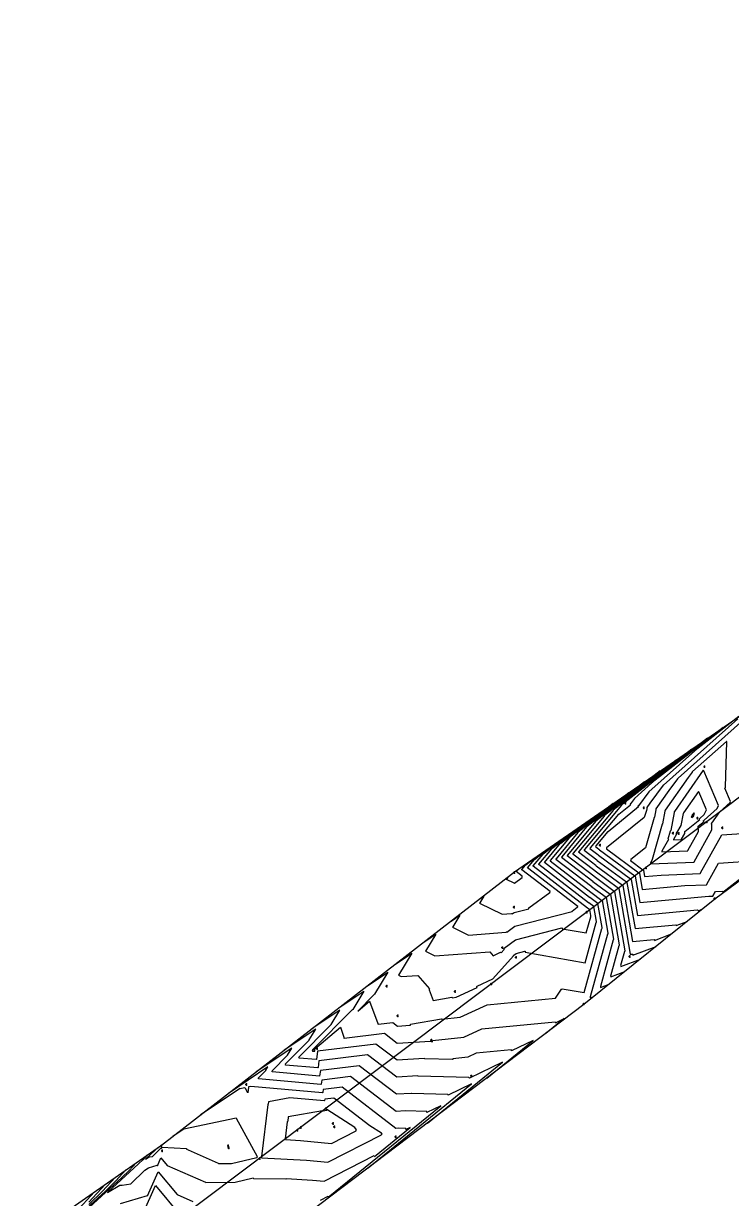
# Model space of a CAD drawing. Header units: metres. Extents: x 419582 to 423558, y 4805372 to 4807539.
# Drawn here: x 422205.7 to 422438.9, y 4806849.7 to 4807236.5 of the extents above; entities that cross this region are included whole.
import ezdxf

# ---------------------------------------------------------------- set-up
doc = ezdxf.new("R2010")
doc.units = ezdxf.units.M
for name, color, linetype in [('C-TINN', 4, 'Continuous'), ('C-TINN-BNDY', 110, 'Continuous'), ('C-TOPO-MAJR', 9, 'Continuous'), ('C-TOPO-MINR', 8, 'Continuous')]:
    doc.layers.add(name, color=color, linetype=linetype)

msp = doc.modelspace()

# ---------------------------------------------------------------- linework, layer by layer
at = {"color": 31, "lineweight": 30, "true_color": 0xffbd7a, "elevation": 1718.01}
msp.add_lwpolyline([(423449.83, 4807399.59), (423130.59, 4807500.11), (421950.92, 4806613), (421795.04, 4806430.99), (421305.02, 4806147.04), (421305.02, 4806147.04), (420630.08, 4805770.97), (419765.16, 4805549.54), (419617.36, 4805580.09)], dxfattribs=at)
at = {"layer": 'C-TINN', "color": 4, "linetype": 'Continuous', "lineweight": -3}
for p in [(422429.82, 4806991.87, 1742.17), (422429.92, 4806991.97, 1742.17), (422430.02, 4806992.07, 1742.17), (422430.02, 4806991.67, 1742.17), (422403.72, 4806979.86, 1747.62), (422403.82, 4806979.96, 1747.62), (422403.92, 4806980.06, 1747.62), (422403.92, 4806979.66, 1747.62), (422409.84, 4806978.34, 1745.3), (422409.94, 4806978.44, 1745.3), (422410.04, 4806978.54, 1745.3), (422410.04, 4806978.14, 1745.3), (422426.14, 4806976.01, 1739.93), (422426.24, 4806976.11, 1739.93), (422426.34, 4806976.21, 1739.93), (422426.34, 4806975.81, 1739.93), (422427.5, 4806974.92, 1740.51), (422427.6, 4806975.02, 1740.51), (422427.7, 4806975.12, 1740.51), (422427.7, 4806974.72, 1740.51), (422430.55, 4806973.67, 1742.64), (422430.65, 4806973.77, 1742.64), (422430.75, 4806973.87, 1742.64), (422430.75, 4806973.47, 1742.64), (422419.41, 4806969.99, 1741.71), (422419.51, 4806970.09, 1741.71), (422419.61, 4806970.19, 1741.71), (422419.61, 4806969.79, 1741.71), (422421.27, 4806969.86, 1740.54), (422421.37, 4806969.96, 1740.54), (422421.47, 4806970.06, 1740.54), (422421.47, 4806969.66, 1740.54), (422435.7, 4806971.71, 1743.78), (422435.8, 4806971.81, 1743.78), (422435.9, 4806971.91, 1743.78), (422435.9, 4806971.51, 1743.78), (422395.42, 4806966.01, 1745.26), (422395.52, 4806966.11, 1745.26), (422395.62, 4806966.21, 1745.26), (422395.62, 4806965.81, 1745.26), (422367.19, 4806957.01, 1760.28), (422367.29, 4806957.11, 1760.28), (422367.39, 4806957.21, 1760.28), (422367.39, 4806956.81, 1760.28), (422410.55, 4806958.61, 1743.37), (422410.65, 4806958.71, 1743.37), (422410.75, 4806958.81, 1743.37), (422410.75, 4806958.41, 1743.37), (422367.04, 4806945.63, 1759.34), (422367.14, 4806945.73, 1759.34), (422367.24, 4806945.83, 1759.34), (422367.24, 4806945.43, 1759.34), (422433.15, 4806948.44, 1746.23), (422433.25, 4806948.54, 1746.23), (422433.35, 4806948.64, 1746.23), (422433.35, 4806948.24, 1746.23), (422391.04, 4806943.95, 1757.67), (422391.14, 4806944.05, 1757.67), (422391.24, 4806944.15, 1757.67), (422391.24, 4806943.75, 1757.67), (422363.24, 4806932.31, 1757.17), (422363.34, 4806932.41, 1757.17), (422363.44, 4806932.51, 1757.17), (422363.44, 4806932.11, 1757.17), (422405.29, 4806929.46, 1750.13), (422405.39, 4806929.56, 1750.13), (422367.74, 4806929.11, 1755.76), (422367.84, 4806929.21, 1755.76), (422367.94, 4806929.31, 1755.76), (422367.94, 4806928.91, 1755.76), (422405.19, 4806929.36, 1750.13), (422405.39, 4806929.16, 1750.13), (422325.16, 4806919.63, 1755.57), (422325.26, 4806919.73, 1755.57), (422325.36, 4806919.83, 1755.57), (422325.36, 4806919.43, 1755.57), (422347.65, 4806917.88, 1756.26), (422347.75, 4806917.98, 1756.26), (422347.85, 4806918.08, 1756.26), (422359.63, 4806920.36, 1755.83), (422359.73, 4806920.46, 1755.83), (422359.83, 4806920.56, 1755.83), (422359.83, 4806920.16, 1755.83), (422347.85, 4806917.68, 1756.26), (422390.21, 4806913.95, 1754.64), (422328.93, 4806910.09, 1755.57), (422390.01, 4806913.75, 1754.64), (422390.11, 4806913.85, 1754.64), (422390.21, 4806913.55, 1754.64), (422328.73, 4806909.89, 1755.57), (422328.83, 4806909.99, 1755.57), (422328.93, 4806909.69, 1755.57), (422301.33, 4806898.78, 1754.14), (422301.43, 4806898.88, 1754.14), (422301.53, 4806898.98, 1754.14), (422301.53, 4806898.58, 1754.14), (422302.22, 4806899.06, 1753.21), (422302.32, 4806899.16, 1753.21), (422302.42, 4806899.26, 1753.21), (422302.42, 4806898.86, 1753.21), (422339.86, 4806901.86, 1754.05), (422339.96, 4806901.96, 1754.05), (422340.06, 4806902.06, 1754.05), (422340.06, 4806901.66, 1754.05), (422278.9, 4806887.27, 1749.11), (422279, 4806887.37, 1749.11), (422279.1, 4806887.47, 1749.11), (422279.1, 4806887.07, 1749.11), (422353.01, 4806890.08, 1752.09), (422353.11, 4806890.18, 1752.09), (422353.21, 4806890.28, 1752.09), (422353.21, 4806889.88, 1752.09), (422305.12, 4806879.36, 1747.09), (422305.22, 4806879.46, 1747.09), (422305.32, 4806879.56, 1747.09), (422305.32, 4806879.16, 1747.09), (422295.7, 4806872.22, 1746.51), (422295.8, 4806872.32, 1746.51), (422295.9, 4806872.42, 1746.51), (422295.9, 4806872.02, 1746.51), (422296.87, 4806873.13, 1746.35), (422296.97, 4806873.23, 1746.35), (422297.07, 4806873.33, 1746.35), (422297.07, 4806872.93, 1746.35), (422307.43, 4806874.43, 1746.19), (422307.53, 4806874.53, 1746.19), (422307.63, 4806874.63, 1746.19), (422307.63, 4806874.23, 1746.19), (422307.93, 4806873.35, 1746.15), (422308.03, 4806873.45, 1746.15), (422308.13, 4806873.55, 1746.15), (422308.13, 4806873.15, 1746.15), (422328.12, 4806870.02, 1748.54), (422328.22, 4806870.12, 1748.54), (422328.32, 4806870.22, 1748.54), (422328.32, 4806869.82, 1748.54), (422250.95, 4806867.13, 1747.6), (422251.05, 4806867.23, 1747.6), (422251.15, 4806867.33, 1747.6), (422251.15, 4806866.93, 1747.6), (422251.2, 4806865.45, 1748.52), (422251.3, 4806865.55, 1748.52), (422251.4, 4806865.65, 1748.52), (422251.4, 4806865.25, 1748.52), (422272.94, 4806867.11, 1747.12), (422273.04, 4806867.21, 1747.12), (422273.09, 4806866.41, 1747.2), (422273.14, 4806867.31, 1747.12), (422273.14, 4806866.91, 1747.12), (422273.19, 4806866.51, 1747.2), (422273.29, 4806866.61, 1747.2), (422273.29, 4806866.21, 1747.2), (422283.32, 4806862.94, 1748.07), (422283.42, 4806863.04, 1748.07), (422283.52, 4806863.14, 1748.07), (422283.52, 4806862.74, 1748.07)]:
    msp.add_point(p, dxfattribs=at)
at = {"layer": 'C-TINN-BNDY', "color": 110, "linetype": 'Continuous', "lineweight": -3, "flags": 128}
for points in [[(421193.45, 4806114.76), (421316.74, 4806181.07), (421324.23, 4806185.31), (421416.34, 4806233.29), (421455.96, 4806255.55), (421534.88, 4806300.35), (421936.98, 4806642.67), (421937.08, 4806642.77), (421937.18, 4806642.87), (421963.15, 4806666.69), (422251.15, 4806867.33), (422367.39, 4806957.21), (422449.57, 4807014.1), (422473.63, 4807031.8), (422600.66, 4807130.15), (422687.35, 4807196.06), (422733.46, 4807229.97)], [(422724.87, 4807165.92), (422697.08, 4807146.67), (422577.28, 4807048.8), (422494.93, 4806993.73), (422433.35, 4806948.24), (422390.21, 4806913.55), (422303.24, 4806847.72), (422229.68, 4806793.83), (422213.19, 4806781.58), (422179.34, 4806755.48), (422143.63, 4806726.94), (422090.94, 4806686.36), (421935.65, 4806537.41), (421807.76, 4806419.27), (421798.23, 4806410.98), (421750.84, 4806385.06), (421712.43, 4806364.25), (421678.37, 4806344.94), (421648.74, 4806328.11), (421541.25, 4806258.62), (421434.62, 4806175.52), (421305.47, 4806115.01), (421187.67, 4806058.56)]]:
    msp.add_lwpolyline(points, dxfattribs=at)
at = {"layer": 'C-TOPO-MAJR', "color": 9, "linetype": 'Continuous', "lineweight": -3, "flags": 128}
for points, elevation in [([(422440.9, 4807007.59), (422416.47, 4806985.83), (422416.42, 4806985.79), (422416.37, 4806985.74), (422411.94, 4806979.82), (422410.95, 4806978.41), (422410.95, 4806978.4), (422410.94, 4806978.4), (422410.94, 4806978.02), (422410.84, 4806977.48), (422410.83, 4806977.47), (422410.82, 4806977.46), (422410.15, 4806975.14), (422397.7, 4806965.19), (422397.7, 4806964.85), (422397.69, 4806964.83), (422397.67, 4806964.82), (422408.35, 4806956.96), (422408.53, 4806956.78), (422409.46, 4806951.45), (422423.52, 4806952.73), (422430.63, 4806953.03), (422430.7, 4806953.11), (422430.78, 4806953.18), (422434.63, 4806960.12), (422447.47, 4806960.94)], 1745), ([(422420.59, 4806994.04), (422397.05, 4806975.76), (422396.97, 4806975.68), (422396.89, 4806975.6), (422386.71, 4806963.37), (422386.64, 4806963.3), (422386.57, 4806963.23), (422393.82, 4806957.66), (422393.95, 4806957.54), (422401.6, 4806951.91), (422401.7, 4806951.8), (422405.49, 4806930.11), (422406.32, 4806930.19), (422406.32, 4806930.18), (422406.32, 4806929.8), (422414.01, 4806932.69)], 1750), ([(422318.99, 4806919.78), (422325.66, 4806924.24), (422321.28, 4806916.97), (422321.19, 4806916.88), (422321.1, 4806916.79), (422315.74, 4806911.4), (422319.67, 4806914.71), (422322.38, 4806907.32), (422322.38, 4806907.23), (422322.53, 4806907.07), (422327.34, 4806907.66), (422328.88, 4806906.49), (422333.03, 4806906.75), (422333.07, 4806906.79), (422333.1, 4806906.83), (422333.1, 4806907.08), (422343.32, 4806908.86), (422343.41, 4806908.77), (422349.47, 4806909.4), (422358.36, 4806913.53), (422380.88, 4806915.69), (422382.92, 4806918.62), (422382.98, 4806918.69), (422383.05, 4806918.76), (422390.33, 4806917.49), (422396.18, 4806938.65), (422396.22, 4806938.69), (422396.25, 4806938.73), (422396.25, 4806938.98), (422394.88, 4806946.81), (422394.85, 4806946.85), (422392.18, 4806948.81), (422392.14, 4806948.85), (422377.24, 4806960.3), (422377.28, 4806960.34), (422377.31, 4806960.37), (422382.54, 4806966.66), (422382.58, 4806966.7), (422382.63, 4806966.74), (422394.71, 4806976.13)], 1755), ([(422364.82, 4806955.23), (422365.18, 4806955.46), (422364.89, 4806954.99), (422364.8, 4806954.89), (422364.7, 4806954.8), (422367.15, 4806953.62), (422367.18, 4806953.65), (422367.2, 4806953.68), (422367.35, 4806953.54), (422369.93, 4806955.43), (422369.94, 4806955.44), (422369.95, 4806955.45), (422369.95, 4806955.81), (422367.91, 4806957.37), (422367.91, 4806957.38), (422367.92, 4806957.38), (422368.19, 4806957.71), (422368.2, 4806957.71), (422368.2, 4806957.72), (422368.84, 4806958.21)], 1760), ([(422303.46, 4806849.24), (422305.97, 4806850.52), (422305.99, 4806850.5), (422305.99, 4806850.15), (422343.13, 4806880.29), (422338.56, 4806878.07), (422338.56, 4806878.31), (422338.47, 4806878.39), (422331.43, 4806878.55), (422331.38, 4806878.6), (422328.45, 4806878.42), (422313.42, 4806889.9), (422303.94, 4806888.74), (422303.76, 4806887.41), (422303.7, 4806887.35), (422303.64, 4806887.29), (422283.07, 4806889.11), (422283.07, 4806889.44), (422283.03, 4806889.47), (422283.05, 4806889.49), (422283.07, 4806889.51), (422285.45, 4806891.9), (422285.46, 4806891.91), (422285.47, 4806891.93), (422286.13, 4806893.03), (422273.15, 4806884.34)], 1750), ([(422242.88, 4806861.57), (422240.5, 4806859), (422238.11, 4806856.64), (422220.77, 4806840.8)], 1750), ([(422237.68, 4806848.07), (422246.47, 4806850.73), (422246.53, 4806850.67), (422250.04, 4806858.56), (422256.27, 4806851.08), (422261.48, 4806848.79)], 1750)]:
    msp.add_lwpolyline(points, dxfattribs=dict(at, elevation=elevation))
at = {"layer": 'C-TOPO-MAJR', "color": 9, "linetype": 'Continuous', "lineweight": -3, "elevation": 1740, "flags": 128}
msp.add_lwpolyline([(422426.13, 4806976.24), (422426.03, 4806976.14), (422425.93, 4806976.04), (422425.93, 4806976.04), (422425.88, 4806975.78), (422425.6, 4806975.33), (422425.78, 4806975.15), (422426.48, 4806975.7), (422426.49, 4806975.71), (422426.5, 4806975.73), (422426.5, 4806976.08), (422426.62, 4806976.31), (422426.46, 4806976.69), (422426.45, 4806976.7), (422426.13, 4806976.24)], close=True, dxfattribs=at)
at = {"layer": 'C-TOPO-MINR', "color": 8, "linetype": 'Continuous', "lineweight": -3, "flags": 128}
for points, elevation in [([(422441.29, 4807008.37), (422426.89, 4806997.19), (422426.84, 4806997.14), (422426.79, 4806997.09), (422411.68, 4806983.63), (422411.65, 4806983.6), (422411.62, 4806983.57), (422408.19, 4806979), (422408.12, 4806978.93), (422408.05, 4806978.86), (422408.05, 4806978.74), (422408.19, 4806978.6), (422398.22, 4806970.43), (422398.16, 4806970.49), (422394.23, 4806965.77), (422394.13, 4806965.67), (422394.04, 4806965.58), (422395.17, 4806964.71), (422395.36, 4806964.52), (422407, 4806955.95), (422407.16, 4806955.79), (422408.66, 4806947.19), (422431.35, 4806949.24), (422432.68, 4806949.3), (422432.77, 4806949.39), (422432.87, 4806949.49), (422433.59, 4806950.79), (422435.99, 4806950.94), (422436.02, 4806950.91), (422436.02, 4806950.57), (422450.78, 4806962.07)], 1746), ([(422445.9, 4807009.98), (422421.26, 4806988.04), (422421.19, 4806987.97), (422421.12, 4806987.9), (422418.26, 4806984.08), (422413.99, 4806977.98), (422413.96, 4806977.95), (422413.94, 4806977.93), (422413.94, 4806977.62), (422413.51, 4806975.26), (422413.47, 4806975.22), (422413.43, 4806975.19), (422410.52, 4806965.12), (422405.71, 4806961.28), (422405.71, 4806961.14), (422405.64, 4806961.08), (422405.57, 4806961.01), (422409.7, 4806957.97), (422409.89, 4806957.78), (422410.25, 4806955.72), (422415.68, 4806956.21), (422428.57, 4806956.76), (422428.63, 4806956.82), (422428.69, 4806956.88), (422435.67, 4806969.46), (422442.31, 4806969.88)], 1744), ([(422436.11, 4807004.79), (422412.71, 4806986.61), (422412.69, 4806986.6), (422412.67, 4806986.58), (422406.89, 4806981.43), (422406.88, 4806981.41), (422406.87, 4806981.4), (422405.56, 4806979.65), (422405.53, 4806979.63), (422405.5, 4806979.6), (422405.5, 4806979.31), (422405.56, 4806979.25), (422401.74, 4806976.13), (422401.59, 4806976.27), (422392.35, 4806965.17), (422392.26, 4806965.08), (422392.17, 4806964.99), (422394.83, 4806962.95), (422395.01, 4806962.77), (422405.65, 4806954.94), (422405.8, 4806954.79), (422407.87, 4806942.92), (422427.67, 4806944.71), (422427.83, 4806944.55), (422427.83, 4806944.47), (422429.4, 4806945.06)], 1747), ([(422430.94, 4807001.2), (422402.82, 4806979.37), (422402.73, 4806979.28), (422402.63, 4806979.18), (422390.47, 4806964.57), (422390.39, 4806964.49), (422390.31, 4806964.4), (422394.5, 4806961.18), (422394.65, 4806961.03), (422404.3, 4806953.93), (422404.43, 4806953.79), (422407.08, 4806938.65), (422420.55, 4806939.87), (422420.66, 4806939.76), (422420.66, 4806939.58), (422424.27, 4806940.94)], 1748), ([(422425.76, 4806997.62), (422399.94, 4806977.57), (422399.85, 4806977.48), (422399.76, 4806977.39), (422388.59, 4806963.97), (422388.52, 4806963.89), (422388.44, 4806963.82), (422394.16, 4806959.42), (422394.3, 4806959.28), (422402.95, 4806952.92), (422403.07, 4806952.8), (422406.29, 4806934.38), (422413.43, 4806935.03), (422413.49, 4806934.97), (422413.49, 4806934.69), (422419.14, 4806936.81)], 1749), ([(422415.41, 4806990.46), (422394.17, 4806973.96), (422394.09, 4806973.89), (422394.02, 4806973.81), (422384.83, 4806962.77), (422384.77, 4806962.71), (422384.71, 4806962.65), (422393.49, 4806955.9), (422393.59, 4806955.79), (422400.25, 4806950.89), (422400.34, 4806950.8), (422403.76, 4806931.24), (422403.76, 4806931.2), (422403.67, 4806931.11), (422403.58, 4806931.02), (422402.3, 4806926.39), (422402.46, 4806926.23), (422402.46, 4806926.15), (422408.88, 4806928.56)], 1751), ([(422410.24, 4806986.87), (422391.28, 4806972.15), (422391.22, 4806972.09), (422391.15, 4806972.02), (422382.95, 4806962.17), (422382.9, 4806962.12), (422382.84, 4806962.06), (422393.15, 4806954.14), (422393.24, 4806954.05), (422398.9, 4806949.88), (422398.98, 4806949.8), (422401.88, 4806933.18), (422401.88, 4806933.08), (422401.81, 4806933), (422401.73, 4806932.93), (422398.98, 4806922.97), (422399.1, 4806922.85), (422399.1, 4806922.69), (422403.75, 4806924.44)], 1752), ([(422399.89, 4806979.71), (422385.51, 4806968.54), (422385.46, 4806968.5), (422385.41, 4806968.45), (422379.19, 4806960.97), (422379.15, 4806960.93), (422379.11, 4806960.89), (422392.48, 4806950.61), (422392.54, 4806950.56), (422396.2, 4806947.86), (422396.25, 4806947.81), (422398.13, 4806937.05), (422398.13, 4806936.84), (422398.08, 4806936.79), (422398.03, 4806936.75), (422392.34, 4806916.14), (422392.36, 4806916.11), (422392.36, 4806915.77), (422393.49, 4806916.19)], 1754), ([(422405.06, 4806983.29), (422388.4, 4806970.35), (422388.34, 4806970.29), (422388.28, 4806970.23), (422381.07, 4806961.57), (422381.02, 4806961.52), (422380.98, 4806961.48), (422392.81, 4806952.38), (422392.89, 4806952.3), (422397.55, 4806948.87), (422397.61, 4806948.81), (422400, 4806935.11), (422400, 4806934.96), (422399.94, 4806934.9), (422399.88, 4806934.84), (422395.66, 4806919.55), (422395.73, 4806919.48), (422395.73, 4806919.23), (422398.62, 4806920.31)], 1753), ([(422328.15, 4806926.87), (422333.56, 4806930.49), (422329.2, 4806923.24), (422329.19, 4806923.23), (422329.18, 4806923.22), (422330.11, 4806922.77), (422335.54, 4806923.18), (422339.38, 4806918.74), (422339.31, 4806918.68), (422339.25, 4806918.61), (422339.25, 4806918.46), (422340.6, 4806914.94), (422346.76, 4806916.02), (422346.93, 4806915.84), (422348.18, 4806915.97), (422355.09, 4806919.18), (422354.97, 4806919.3), (422354.97, 4806919.46), (422355.03, 4806919.52), (422355.09, 4806919.58), (422360.26, 4806922.05), (422360.29, 4806922.03), (422367.01, 4806929.62), (422367.09, 4806929.7), (422367.17, 4806929.79), (422367.17, 4806929.85), (422367.89, 4806930.39), (422370.84, 4806931.15), (422370.87, 4806931.12), (422370.87, 4806930.77), (422390.67, 4806927.33), (422394.33, 4806940.56), (422394.35, 4806940.58), (422394.37, 4806940.61), (422394.37, 4806940.92), (422393.52, 4806945.82), (422393.5, 4806945.84), (422391.83, 4806947.06), (422391.8, 4806947.09), (422375.38, 4806959.72), (422375.41, 4806959.75), (422375.43, 4806959.77), (422379.67, 4806964.87), (422379.71, 4806964.9), (422379.74, 4806964.93), (422389.54, 4806972.54)], 1756), ([(422337.32, 4806933.96), (422341.46, 4806936.73), (422338.12, 4806931.18), (422338.09, 4806931.15), (422338.06, 4806931.12), (422341.17, 4806929.62), (422359.22, 4806930.98), (422360.36, 4806929.65), (422362.81, 4806930.82), (422362.98, 4806930.64), (422363.96, 4806931.75), (422363.97, 4806931.76), (422363.98, 4806931.77), (422363.98, 4806932.12), (422367.7, 4806934.89), (422382.94, 4806938.81), (422383.07, 4806938.68), (422383.07, 4806938.54), (422391.01, 4806937.16), (422392.48, 4806942.47), (422392.49, 4806942.48), (422392.5, 4806942.49), (422392.5, 4806942.85), (422392.15, 4806944.82), (422392.14, 4806944.83), (422391.48, 4806945.32), (422391.47, 4806945.33), (422373.51, 4806959.13), (422373.53, 4806959.15), (422373.55, 4806959.18), (422376.8, 4806963.08), (422376.83, 4806963.1), (422376.85, 4806963.13), (422384.36, 4806968.96)], 1757), ([(422346.49, 4806941.05), (422349.37, 4806942.97), (422347.04, 4806939.12), (422346.99, 4806939.06), (422346.94, 4806939.01), (422352.23, 4806936.46), (422364.69, 4806937.4), (422364.76, 4806937.47), (422364.82, 4806937.53), (422364.89, 4806937.45), (422367.5, 4806939.4), (422386.34, 4806944.24), (422386.34, 4806944.32), (422388.05, 4806945.58), (422388.14, 4806945.66), (422388.22, 4806945.75), (422388.22, 4806945.8), (422371.64, 4806958.55), (422371.66, 4806958.56), (422371.68, 4806958.58), (422373.93, 4806961.29), (422373.95, 4806961.31), (422373.97, 4806961.33), (422379.19, 4806965.38)], 1758), ([(422355.66, 4806948.14), (422357.27, 4806949.22), (422355.97, 4806947.05), (422355.9, 4806946.98), (422355.82, 4806946.91), (422363.28, 4806943.3), (422366.44, 4806943.54), (422366.46, 4806943.56), (422366.48, 4806943.57), (422366.64, 4806943.41), (422367.31, 4806943.9), (422372.09, 4806945.13), (422372.09, 4806945.45), (422378.99, 4806950.5), (422379.04, 4806950.55), (422379.09, 4806950.6), (422379.09, 4806950.81), (422369.78, 4806957.96), (422369.79, 4806957.97), (422369.8, 4806957.98), (422371.06, 4806959.5), (422371.07, 4806959.51), (422371.08, 4806959.52), (422374.01, 4806961.8)], 1759), ([(422309.82, 4806912.7), (422317.75, 4806918), (422314.12, 4806911.97), (422314.04, 4806911.89), (422313.97, 4806911.81), (422300.91, 4806898.66), (422300.81, 4806898.56), (422300.71, 4806898.47), (422300.91, 4806898.27), (422300.91, 4806898.26), (422301.6, 4806898.2), (422301.6, 4806898.2), (422301.61, 4806898.2), (422301.66, 4806898.62), (422301.63, 4806898.65), (422301.63, 4806898.99), (422301.65, 4806899.01), (422301.66, 4806899.02), (422310.03, 4806906.08), (422311.23, 4806902.82), (422311.23, 4806902.55), (422311.29, 4806902.49), (422324.56, 4806904.11), (422328.79, 4806900.88), (422339.76, 4806901.57), (422339.95, 4806901.37), (422340.39, 4806901.36), (422340.39, 4806901.37), (422340.4, 4806901.37), (422340.4, 4806901.76), (422350.75, 4806902.83), (422356.59, 4806905.54), (422380.77, 4806907.86), (422380.92, 4806907.71), (422380.92, 4806907.61), (422383.72, 4806908.96), (422377.73, 4806904.1)], 1754), ([(422358.23, 4806889.34), (422373.57, 4806901.79), (422366.41, 4806898.33), (422366.41, 4806898.58), (422366.34, 4806898.66), (422354.82, 4806897.55), (422352.04, 4806896.26), (422347.1, 4806895.75), (422347.1, 4806895.56), (422347.05, 4806895.51), (422347, 4806895.46), (422337.82, 4806895.67), (422337.66, 4806895.83), (422328.71, 4806895.26), (422321.77, 4806900.56), (422302.52, 4806898.2), (422302.14, 4806895.5), (422302.13, 4806895.49), (422302.11, 4806895.47), (422296.45, 4806895.97), (422296.45, 4806896.06), (422296.29, 4806896.22), (422296.37, 4806896.29), (422296.45, 4806896.37), (422306.84, 4806906.84), (422306.9, 4806906.9), (422306.96, 4806906.96), (422309.85, 4806911.76), (422300.65, 4806905.61)], 1753), ([(422338.73, 4806874.58), (422363.42, 4806894.62), (422352.58, 4806889.37), (422352.58, 4806889.38), (422352.38, 4806889.58), (422335.69, 4806889.96), (422335.57, 4806890.09), (422328.62, 4806889.65), (422318.99, 4806897.01), (422302.99, 4806895.04), (422302.68, 4806892.81), (422302.65, 4806892.78), (422302.62, 4806892.75), (422291.99, 4806893.68), (422291.99, 4806893.85), (422291.87, 4806893.97), (422291.93, 4806894.03), (422291.99, 4806894.08), (422299.71, 4806901.86), (422299.75, 4806901.9), (422299.8, 4806901.95), (422301.94, 4806905.51), (422291.49, 4806898.52)], 1752), ([(422319.23, 4806859.82), (422353.28, 4806887.46), (422345.57, 4806883.72), (422345.57, 4806883.84), (422345.43, 4806883.98), (422333.56, 4806884.26), (422333.47, 4806884.35), (422328.53, 4806884.03), (422316.21, 4806893.45), (422303.47, 4806891.89), (422303.22, 4806890.11), (422303.17, 4806890.06), (422303.13, 4806890.02), (422287.53, 4806891.39), (422287.53, 4806891.64), (422287.45, 4806891.72), (422287.49, 4806891.76), (422287.53, 4806891.79), (422292.58, 4806896.88), (422292.61, 4806896.91), (422292.63, 4806896.94), (422294.04, 4806899.27), (422282.32, 4806891.43)], 1751), ([(422246.33, 4806863.97), (422244.94, 4806862.47), (422243.54, 4806861.1), (422233.43, 4806851.85), (422233.36, 4806851.79), (422233.3, 4806851.72), (422237.41, 4806854.17), (422238.21, 4806854.18), (422241, 4806854.54), (422245.69, 4806859.09), (422246.81, 4806859.81), (422249.67, 4806860.68), (422249.82, 4806860.52), (422250.96, 4806863.08), (422252.98, 4806860.65), (422265.63, 4806855.08), (422265.72, 4806854.98), (422275.39, 4806855.14), (422281.35, 4806856.51), (422281.48, 4806856.38), (422292.12, 4806856.21), (422292.17, 4806856.25), (422292.21, 4806856.3), (422300.88, 4806855.8), (422304.67, 4806855.45), (422321.14, 4806863.88), (422321.29, 4806863.73), (422321.29, 4806863.62), (422332.99, 4806873.12), (422331.55, 4806872.42), (422331.55, 4806872.77), (422331.52, 4806872.79), (422329.3, 4806872.84), (422329.28, 4806872.86), (422328.36, 4806872.8), (422310.64, 4806886.35), (422304.41, 4806885.58), (422304.29, 4806884.71), (422304.22, 4806884.64), (422304.15, 4806884.57), (422280.52, 4806886.65), (422279.82, 4806886.52), (422279.81, 4806886.45), (422279.81, 4806886.45), (422279.8, 4806886.44), (422279.57, 4806884.54), (422278.77, 4806885.98), (422278.58, 4806886.17), (422276.88, 4806885.82), (422276.97, 4806885.91), (422277.06, 4806886), (422263.98, 4806877.25)], 1749), ([(422249.77, 4806866.37), (422249.37, 4806865.94), (422248.98, 4806865.55), (422246.09, 4806862.91), (422246, 4806862.82), (422245.91, 4806862.73), (422247.08, 4806863.43), (422247.31, 4806863.43), (422248.11, 4806863.53), (422251.06, 4806866.4), (422251.17, 4806866.29), (422251.22, 4806866.33), (422251.26, 4806866.37), (422251.26, 4806866.6), (422259.4, 4806866.19), (422259.4, 4806865.94), (422259.94, 4806865.71), (422269.77, 4806861.37), (422269.93, 4806861.22), (422274.23, 4806861.29), (422282.51, 4806863.2), (422282.51, 4806863.24), (422282.6, 4806863.33), (422282.7, 4806863.42), (422282.76, 4806863.45), (422275.78, 4806876.05), (422275.69, 4806876.14), (422258.5, 4806872.61), (422258.53, 4806872.64), (422258.55, 4806872.67), (422254.82, 4806870.17)], 1748), ([(422239.43, 4806859.17), (422236.06, 4806855.53), (422232.67, 4806852.19), (422208.11, 4806829.74)], 1751), ([(422235.99, 4806856.77), (422231.62, 4806852.05), (422227.23, 4806847.74)], 1752), ([(422232.54, 4806854.37), (422227.18, 4806848.58)], 1753), ([(422245.06, 4806844.92), (422249.12, 4806854.04), (422257.19, 4806844.36)], 1751), ([(422229.09, 4806851.96), (422222.75, 4806845.11), (422216.36, 4806838.83), (422194.71, 4806819.03), (422194.63, 4806818.95), (422194.55, 4806818.88), (422195.75, 4806819.03), (422194.49, 4806814.21), (422194.63, 4806814.07), (422197.38, 4806803.43), (422197.38, 4806803.33), (422198.82, 4806799.43), (422198.96, 4806799.29), (422204.51, 4806789.95), (422204.51, 4806789.88), (422203.5, 4806787.98), (422203.5, 4806787.93), (422203.67, 4806787.76), (422202.12, 4806784.56), (422206.97, 4806779.02), (422207.13, 4806778.86), (422207.13, 4806778.77), (422210.74, 4806779.69)], 1754)]:
    msp.add_lwpolyline(points, dxfattribs=dict(at, elevation=elevation))
for points, elevation in [([(422437.3, 4807000.12), (422437.22, 4807000.2), (422426.05, 4806990.24), (422425.96, 4806990.16), (422425.88, 4806990.07), (422424.57, 4806988.34), (422417.02, 4806977.54), (422416.98, 4806977.5), (422416.94, 4806977.46), (422416.94, 4806977.23), (422416.17, 4806973.05), (422416.11, 4806972.98), (422416.04, 4806972.92), (422412.68, 4806961.3), (422412.72, 4806961.26), (422412.15, 4806960.23), (422412.15, 4806959.88), (422426.52, 4806960.49), (422426.56, 4806960.53), (422426.61, 4806960.57), (422432.43, 4806971.06), (422432.38, 4806972.85), (422432.31, 4806972.91), (422432.31, 4806973.19), (422432.34, 4806973.22), (422432.38, 4806973.25), (422434.99, 4806977.03), (422438.43, 4806980.13), (422438.58, 4806980.43), (422436.71, 4806984.84), (422436.77, 4806984.91), (422436.83, 4806984.97), (422436.83, 4806985.11), (422437.3, 4807000.12)], 1743), ([(422420.06, 4806977.11), (422420, 4806977.05), (422419.93, 4806976.99), (422419.93, 4806976.83), (422418.84, 4806970.83), (422418.75, 4806970.74), (422418.65, 4806970.65), (422417.9, 4806968.04), (422418.06, 4806967.87), (422415.94, 4806964.06), (422415.94, 4806963.86), (422424.47, 4806964.22), (422424.49, 4806964.24), (422424.52, 4806964.27), (422427.97, 4806970.49), (422427.92, 4806972.31), (422429.83, 4806973.85), (422429.69, 4806973.99), (422429.69, 4806974.11), (422429.76, 4806974.18), (422429.83, 4806974.25), (422434.12, 4806978.12), (422434.59, 4806979.05), (422429.74, 4806990.5), (422429.56, 4806990.68), (422420.06, 4806977.11)], 1742), ([(422423.09, 4806976.67), (422423.01, 4806976.59), (422422.93, 4806976.51), (422422.93, 4806976.43), (422422.21, 4806972.51), (422420.74, 4806970.11), (422420.68, 4806970.05), (422420.62, 4806969.99), (422420.62, 4806969.83), (422420.74, 4806969.71), (422419.73, 4806967.9), (422419.73, 4806967.83), (422422.41, 4806967.94), (422422.42, 4806967.95), (422422.43, 4806967.96), (422423.52, 4806969.92), (422423.5, 4806970.49), (422428.4, 4806974.43), (422428.36, 4806974.48), (422428.36, 4806974.79), (422428.38, 4806974.81), (422428.4, 4806974.83), (422429.81, 4806976.11), (422430.6, 4806977.68), (422428.1, 4806983.59), (422428, 4806983.69), (422423.09, 4806976.67)], 1741), ([(422323.57, 4806871.23), (422319.75, 4806873.7), (422307.85, 4806882.79), (422304.89, 4806882.43), (422304.83, 4806882.02), (422304.74, 4806881.93), (422304.66, 4806881.84), (422293.4, 4806882.83), (422286.33, 4806881.54), (422286.27, 4806880.82), (422286.23, 4806880.77), (422286.19, 4806880.73), (422284.07, 4806863.55), (422284.08, 4806863.54), (422284.08, 4806863.16), (422298.88, 4806862.32), (422305.89, 4806861.66), (422323.6, 4806870.73), (422323.6, 4806870.82), (422323.68, 4806870.89), (422323.76, 4806870.97), (422323.57, 4806871.23)], 1748), ([(422314.76, 4806873.11), (422305.55, 4806879.07), (422305.55, 4806878.71), (422305.54, 4806878.7), (422305.53, 4806878.69), (422304.32, 4806878.45), (422304.14, 4806878.63), (422292.84, 4806876.57), (422292.73, 4806875.18), (422292.65, 4806875.1), (422292.57, 4806875.02), (422291.87, 4806869.37), (422292.01, 4806869.23), (422292.01, 4806869.11), (422296.88, 4806868.83), (422307.1, 4806867.87), (422315.24, 4806872.04), (422315.24, 4806872.29), (422315.27, 4806872.33), (422315.31, 4806872.37), (422314.76, 4806873.11)], 1747)]:
    msp.add_lwpolyline(points, close=True, dxfattribs=dict(at, elevation=elevation))

doc.saveas('drawing.dxf')
